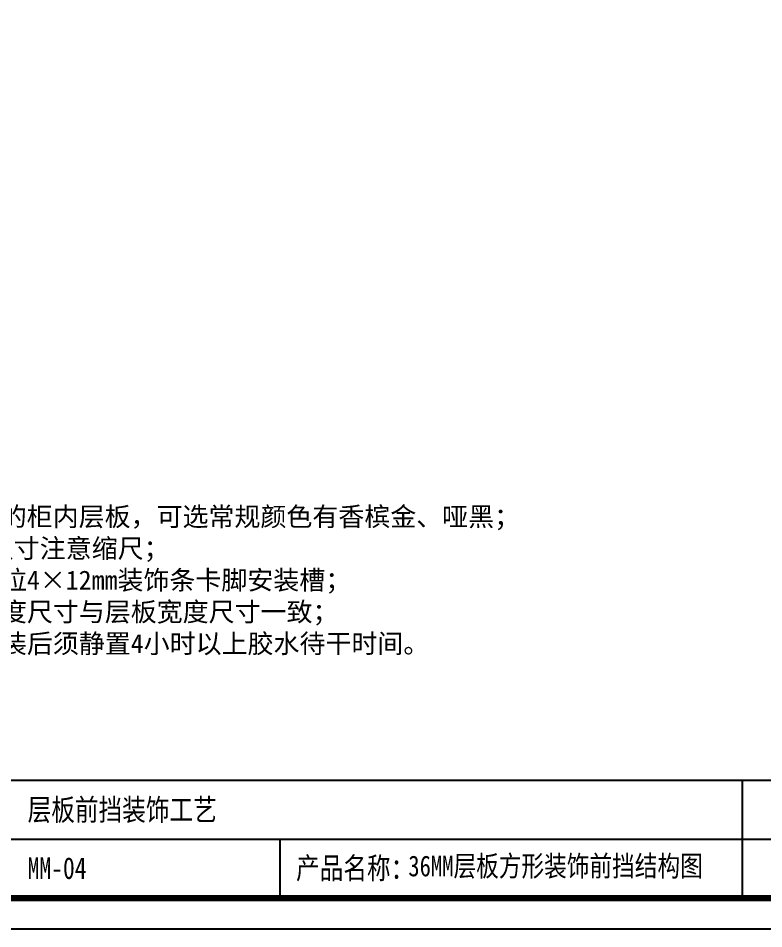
# Model space of a CAD drawing. Header units: millimetres. Extents: x 0 to 1097966, y -63096 to 223085.
# Drawn here: x 339243.6 to 339407.8, y -60619.1 to -60418.7 of the extents above; entities that cross this region are included whole.
import ezdxf

# ---------------------------------------------------------------- set-up
doc = ezdxf.new("R2010")
doc.units = ezdxf.units.MM
doc.layers.add('DZ-文字说明', color=1, linetype='Continuous')
doc.styles.add('DZ-宋体2.5', font='', dxfattribs={"width": 0.8, "height": 2.5})
doc.styles.add('宋体', font='')
doc.styles.get('DZ-宋体2.5').set_extended_font_data('SimSun')
doc.styles.get('宋体').set_extended_font_data('SimSun')

msp = doc.modelspace()

# ---------------------------------------------------------------- linework, layer by layer
msp.add_lwpolyline([(339119.218, -60619.129), (339686.218, -60619.129), (339686.218, -60218.179), (339119.218, -60218.179)], close=True)
at = {"const_width": 1.35}
msp.add_lwpolyline([(339125.968, -60612.379), (339679.468, -60612.379), (339679.468, -60224.929), (339125.968, -60224.929)], close=True, dxfattribs=at)
at = {"layer": 'DZ-文字说明', "color": 7}
for p, q in [((339403.083, -60612.379), (339403.083, -60586.401)), ((339215.299, -60599.39), (339679.468, -60599.39)), ((339301.217, -60599.39), (339301.217, -60612.379))]:
    msp.add_line(p, q, dxfattribs=at)
msp.add_lwpolyline([(339125.968, -60586.401), (339679.468, -60586.401), (339679.468, -60612.379), (339125.968, -60612.379)], close=True, dxfattribs=at)

# ---------------------------------------------------------------- texts
at = {"style": 'DZ-宋体2.5', "width": 0.8}
msp.add_text('产品名称：', height=4.7732, dxfattribs=at).set_placement((339304.757, -60608.162))
at = {"insert": (339151.138, -60535.672), "char_height": 4.19232, "width": 369.85571, "attachment_point": 4, "style": '宋体'}
msp.add_mtext('\\P工艺标准：{\\H1.41352x; }\\P1、适用于厚度36mm、且两端不见光的柜内层板，可选常规颜色有香槟金、哑黑；\\P2、前挡装饰件厚度9mm，层板深度尺寸注意缩尺；\\P3、层板前端面先封边再拉槽，居中拉4×12mm装饰条卡脚安装槽；{\\H1.45383x; }\\P4、安装槽为通槽，前挡装饰条的长度尺寸与层板宽度尺寸一致；\\P5、安装时需在卡槽内涂胶安装，安装后须静置4小时以上胶水待干时间。', dxfattribs=at)
at = {"color": 2, "style": 'DZ-宋体2.5', "width": 0.8}
for tag, p, height in [('层板前挡装饰工艺', (339245.646, -60595.296), 4.773), ('MM-04', (339245.646, -60608.153), 4.773), ('36MM层板方形装饰前挡结构图', (339329.483, -60607.579), 4.573)]:
    msp.add_attdef(tag, p, '', height=height, dxfattribs=at)

doc.saveas('drawing.dxf')
